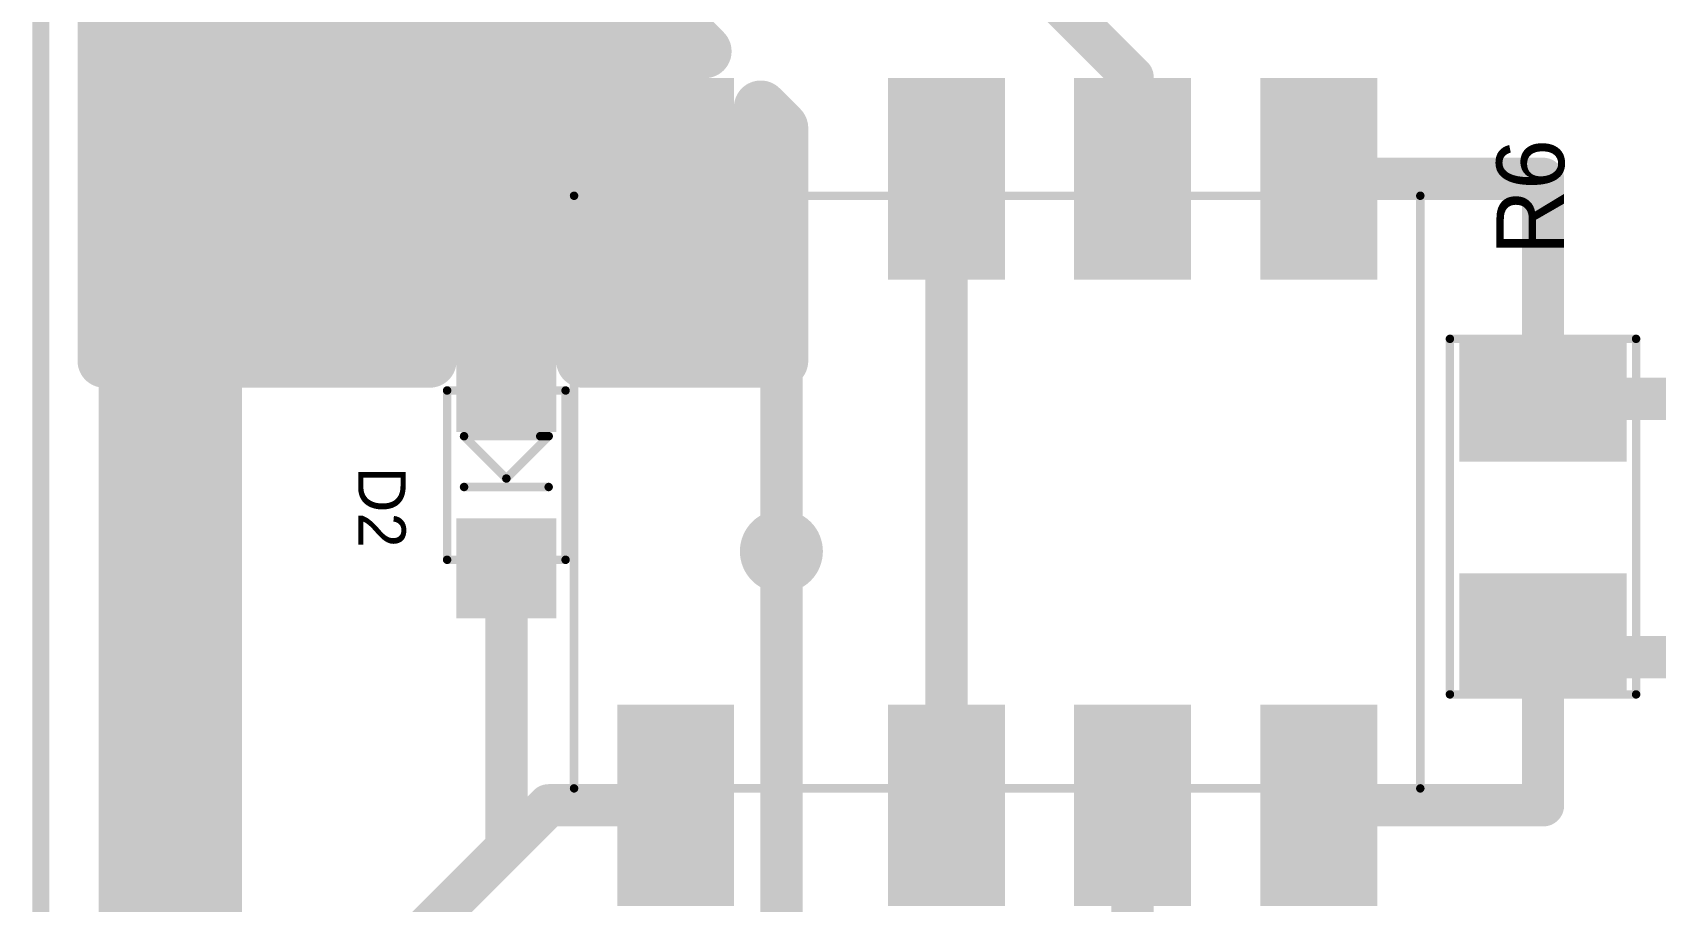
# Model space of a CAD drawing. Extents: x 416 to 470, y 213 to 332.
# Drawn here: x 416.15 to 435.33, y 304.86 to 315.13 of the extents above; entities that cross this region are included whole.
import ezdxf

# ---------------------------------------------------------------- set-up
doc = ezdxf.new("R2010")
doc.units = 0
for name, color, linetype in [('Board', 3, 'CONTINUOUS'), ('Top', 1, 'CONTINUOUS'), ('Top_Mask', 4, 'CONTINUOUS'), ('Top_Paste', 8, 'CONTINUOUS'), ('Top_Silk', 6, 'CONTINUOUS')]:
    doc.layers.add(name, color=color, linetype=linetype)

# ---------------------------------------------------------------- blocks, each defined once
blk = doc.blocks.new('UNIT_DISC')
at = {"linetype": 'CONTINUOUS', "const_width": 0.5}
blk.add_lwpolyline([(0.25, 0, 1), (-0.25, 0, 1)], format="xyb", close=True, dxfattribs=at)
blk = doc.blocks.new('SHAPE_EL_236_236_0_0_0_0')
at = {"xscale": 0.6, "yscale": 0.6, "zscale": 0.6}
blk.add_blockref('UNIT_DISC', (0, 0), dxfattribs=at)
blk = doc.blocks.new('SHAPE_EL_386_386_0_0_0_0')
at = {"xscale": 0.981, "yscale": 0.981, "zscale": 0.981}
blk.add_blockref('UNIT_DISC', (0, 0), dxfattribs=at)
blk = doc.blocks.new('0__40_41')
at = {"layer": 'Top'}
blk.add_blockref('SHAPE_EL_236_236_0_0_0_0', (0, 0), dxfattribs=at)
at = {"layer": 'Top_Mask'}
blk.add_blockref('SHAPE_EL_386_386_0_0_0_0', (0, 0), dxfattribs=at)
blk = doc.blocks.new('SOD323P_6731')
at = {"layer": 'Top_Silk', "linetype": 'CONTINUOUS', "const_width": 0.1}
for points in [[(421.05, 308.9), (421.05, 310.9)], [(421.05, 310.9), (422.45, 310.9)], [(422.45, 310.9), (422.45, 308.9)], [(422.15, 310.36), (421.25, 310.36)], [(421.25, 310.36), (421.75, 309.86)], [(421.75, 309.86), (422.25, 310.36)], [(422.25, 310.36), (422.15, 310.36)], [(422.25, 309.76), (421.25, 309.76)], [(422.45, 308.9), (421.05, 308.9)]]:
    blk.add_lwpolyline(points, dxfattribs=at)
at = {"layer": 'Top_Silk', "xscale": 0.1, "yscale": 0.1, "zscale": 0.1}
for p in [(421.05, 310.9), (421.05, 310.9), (422.45, 310.9), (422.45, 310.9), (421.25, 310.36), (421.25, 310.36), (422.15, 310.36), (422.15, 310.36), (422.25, 310.36), (422.25, 310.36), (421.25, 309.76), (421.75, 309.86), (421.75, 309.86), (422.25, 309.76), (421.05, 308.9), (421.05, 308.9), (422.45, 308.9), (422.45, 308.9)]:
    blk.add_blockref('UNIT_DISC', p, dxfattribs=at)
blk = doc.blocks.new('SHAPE_SQ_314_314_0_0_0_0')
blk.add_solid([(-0.4, -0.4), (0.4, -0.4), (-0.4, 0.4), (0.4, 0.4)])
blk = doc.blocks.new('SHAPE_SQ_464_464_0_0_0_0')
blk.add_solid([(-0.5905, -0.5905), (0.5905, -0.5905), (-0.5905, 0.5905), (0.5905, 0.5905)])
blk = doc.blocks.new('0_8x0_841')
at = {"layer": 'Top'}
blk.add_blockref('SHAPE_SQ_314_314_0_0_0_0', (0, 0), dxfattribs=at)
at = {"layer": 'Top_Mask'}
blk.add_blockref('SHAPE_SQ_464_464_0_0_0_0', (0, 0), dxfattribs=at)
at = {"layer": 'Top_Paste'}
blk.add_blockref('SHAPE_SQ_314_314_0_0_0_0', (0, 0), dxfattribs=at)
blk = doc.blocks.new('0_8x0_8265')
at = {"layer": 'Top'}
blk.add_blockref('SHAPE_SQ_314_314_0_0_0_0', (0, 0), dxfattribs=at)
at = {"layer": 'Top_Mask'}
blk.add_blockref('SHAPE_SQ_464_464_0_0_0_0', (0, 0), dxfattribs=at)
at = {"layer": 'Top_Paste'}
blk.add_blockref('SHAPE_SQ_314_314_0_0_0_0', (0, 0), dxfattribs=at)
blk = doc.blocks.new('D2')
at = {"rotation": 270}
for name, p in [('0_8x0_841', (421.75, 311)), ('0_8x0_8265', (421.75, 308.8))]:
    blk.add_blockref(name, p, dxfattribs=at)
blk.add_blockref('SOD323P_6731', (0, 0))
at = {"layer": 'Top_Silk'}
blk.add_text('D2', height=0.56, rotation=270, dxfattribs=at).set_placement((420, 310))
blk = doc.blocks.new('R_1206_8481')
at = {"layer": 'Top_Silk', "linetype": 'CONTINUOUS', "const_width": 0.1}
for points in [[(435.1, 311.51), (432.9, 311.51)], [(432.9, 311.51), (432.9, 307.31)], [(435.1, 307.31), (435.1, 311.51)], [(432.9, 307.31), (435.1, 307.31)]]:
    blk.add_lwpolyline(points, dxfattribs=at)
at = {"layer": 'Top_Silk', "xscale": 0.1, "yscale": 0.1, "zscale": 0.1}
for p in [(432.9, 311.51), (432.9, 311.51), (435.1, 311.51), (435.1, 311.51), (432.9, 307.31), (432.9, 307.31), (435.1, 307.31), (435.1, 307.31)]:
    blk.add_blockref('UNIT_DISC', p, dxfattribs=at)
blk = doc.blocks.new('SHAPE_SQ_433_629_0_0_0_0')
blk.add_solid([(-0.55, -0.8), (0.55, -0.8), (-0.55, 0.8), (0.55, 0.8)])
blk = doc.blocks.new('SHAPE_SQ_583_779_0_0_0_0')
blk.add_solid([(-0.7405, -0.9905), (0.7405, -0.9905), (-0.7405, 0.9905), (0.7405, 0.9905)])
blk = doc.blocks.new('0_9x1_6102')
at = {"layer": 'Top'}
blk.add_blockref('SHAPE_SQ_433_629_0_0_0_0', (0, 0), dxfattribs=at)
at = {"layer": 'Top_Mask'}
blk.add_blockref('SHAPE_SQ_583_779_0_0_0_0', (0, 0), dxfattribs=at)
at = {"layer": 'Top_Paste'}
blk.add_blockref('SHAPE_SQ_433_629_0_0_0_0', (0, 0), dxfattribs=at)
blk = doc.blocks.new('0_9x1_6100')
at = {"layer": 'Top'}
blk.add_blockref('SHAPE_SQ_433_629_0_0_0_0', (0, 0), dxfattribs=at)
at = {"layer": 'Top_Mask'}
blk.add_blockref('SHAPE_SQ_583_779_0_0_0_0', (0, 0), dxfattribs=at)
at = {"layer": 'Top_Paste'}
blk.add_blockref('SHAPE_SQ_433_629_0_0_0_0', (0, 0), dxfattribs=at)
blk = doc.blocks.new('R6')
blk.add_blockref('R_1206_8481', (0, 0))
at = {"rotation": 90}
for name, p in [('0_9x1_6100', (434, 310.8)), ('0_9x1_6102', (434, 308))]:
    blk.add_blockref(name, p, dxfattribs=at)
at = {"layer": 'Top_Silk'}
blk.add_text('R6', height=0.8, rotation=90, dxfattribs=at).set_placement((434.25, 312.5))
blk = doc.blocks.new('G6K_2F_8684')
at = {"layer": 'Top_Silk', "linetype": 'CONTINUOUS', "const_width": 0.1}
for points in [[(422.55, 306.2), (422.55, 313.2)], [(422.55, 313.2), (432.55, 313.2)], [(432.55, 313.2), (432.55, 306.2)], [(432.55, 306.2), (422.55, 306.2)]]:
    blk.add_lwpolyline(points, dxfattribs=at)
at = {"layer": 'Top_Silk', "xscale": 0.1, "yscale": 0.1, "zscale": 0.1}
for p in [(422.55, 313.2), (422.55, 313.2), (432.55, 313.2), (432.55, 313.2), (422.55, 306.2), (422.55, 306.2), (432.55, 306.2), (432.55, 306.2)]:
    blk.add_blockref('UNIT_DISC', p, dxfattribs=at)
blk = doc.blocks.new('SHAPE_SQ_787_393_0_0_0_0')
blk.add_solid([(-1, -0.5), (1, -0.5), (-1, 0.5), (1, 0.5)])
blk = doc.blocks.new('SHAPE_SQ_937_543_0_0_0_0')
blk.add_solid([(-1.1905, -0.6905), (1.1905, -0.6905), (-1.1905, 0.6905), (1.1905, 0.6905)])
blk = doc.blocks.new('2_0x1_0265')
at = {"layer": 'Top'}
blk.add_blockref('SHAPE_SQ_787_393_0_0_0_0', (0, 0), dxfattribs=at)
at = {"layer": 'Top_Mask'}
blk.add_blockref('SHAPE_SQ_937_543_0_0_0_0', (0, 0), dxfattribs=at)
at = {"layer": 'Top_Paste'}
blk.add_blockref('SHAPE_SQ_787_393_0_0_0_0', (0, 0), dxfattribs=at)
blk = doc.blocks.new('2_0x1_041')
at = {"layer": 'Top'}
blk.add_blockref('SHAPE_SQ_787_393_0_0_0_0', (0, 0), dxfattribs=at)
at = {"layer": 'Top_Mask'}
blk.add_blockref('SHAPE_SQ_937_543_0_0_0_0', (0, 0), dxfattribs=at)
at = {"layer": 'Top_Paste'}
blk.add_blockref('SHAPE_SQ_787_393_0_0_0_0', (0, 0), dxfattribs=at)
blk = doc.blocks.new('2_0x1_0120')
at = {"layer": 'Top'}
blk.add_blockref('SHAPE_SQ_787_393_0_0_0_0', (0, 0), dxfattribs=at)
at = {"layer": 'Top_Mask'}
blk.add_blockref('SHAPE_SQ_937_543_0_0_0_0', (0, 0), dxfattribs=at)
at = {"layer": 'Top_Paste'}
blk.add_blockref('SHAPE_SQ_787_393_0_0_0_0', (0, 0), dxfattribs=at)
blk = doc.blocks.new('2_0x1_0226')
at = {"layer": 'Top'}
blk.add_blockref('SHAPE_SQ_787_393_0_0_0_0', (0, 0), dxfattribs=at)
at = {"layer": 'Top_Mask'}
blk.add_blockref('SHAPE_SQ_937_543_0_0_0_0', (0, 0), dxfattribs=at)
at = {"layer": 'Top_Paste'}
blk.add_blockref('SHAPE_SQ_787_393_0_0_0_0', (0, 0), dxfattribs=at)
blk = doc.blocks.new('2_0x1_0102')
at = {"layer": 'Top'}
blk.add_blockref('SHAPE_SQ_787_393_0_0_0_0', (0, 0), dxfattribs=at)
at = {"layer": 'Top_Mask'}
blk.add_blockref('SHAPE_SQ_937_543_0_0_0_0', (0, 0), dxfattribs=at)
at = {"layer": 'Top_Paste'}
blk.add_blockref('SHAPE_SQ_787_393_0_0_0_0', (0, 0), dxfattribs=at)
blk = doc.blocks.new('2_0x1_0100')
at = {"layer": 'Top'}
blk.add_blockref('SHAPE_SQ_787_393_0_0_0_0', (0, 0), dxfattribs=at)
at = {"layer": 'Top_Mask'}
blk.add_blockref('SHAPE_SQ_937_543_0_0_0_0', (0, 0), dxfattribs=at)
at = {"layer": 'Top_Paste'}
blk.add_blockref('SHAPE_SQ_787_393_0_0_0_0', (0, 0), dxfattribs=at)
blk = doc.blocks.new('2_0x1_0262')
at = {"layer": 'Top'}
blk.add_blockref('SHAPE_SQ_787_393_0_0_0_0', (0, 0), dxfattribs=at)
at = {"layer": 'Top_Mask'}
blk.add_blockref('SHAPE_SQ_937_543_0_0_0_0', (0, 0), dxfattribs=at)
at = {"layer": 'Top_Paste'}
blk.add_blockref('SHAPE_SQ_787_393_0_0_0_0', (0, 0), dxfattribs=at)
blk = doc.blocks.new('RL2')
at = {"rotation": 90}
for name, p in [('2_0x1_041', (423.75, 313.4)), ('2_0x1_0120', (426.95, 313.4)), ('2_0x1_0262', (429.15, 313.4)), ('2_0x1_0100', (431.35, 313.4)), ('2_0x1_0265', (423.75, 306)), ('2_0x1_0120', (426.95, 306)), ('2_0x1_0226', (429.15, 306)), ('2_0x1_0102', (431.35, 306))]:
    blk.add_blockref(name, p, dxfattribs=at)
blk.add_blockref('G6K_2F_8684', (0, 0))
blk = doc.blocks.new('CUPOUR_L1_F0_TT45_9987')
at = {"layer": 'Top', "linetype": 'CONTINUOUS'}
for points, const_width in [([(417, 324), (417, 311.25)], 0.635), ([(424.09399, 314.90601), (422.5, 316.5)], 0.635), ([(417, 315.06), (423.94, 315.06)], 0.635), ([(422.8922, 314.7578), (423.25, 314.90601)], 0.635), ([(423.25, 314.90601), (424.09399, 314.90601)], 0.635), ([(422.74399, 314.4), (422.8922, 314.7578)], 0.635), ([(423.4405, 314.2095), (422.8922, 314.7578)], 0.381), ([(417, 314.58375), (422.8201, 314.58375)], 0.635), ([(422.74399, 312.4), (422.74399, 314.4)], 0.635), ([(425, 314), (424.75601, 314.24399)], 0.635), ([(424.75601, 314.24399), (424.75601, 312.4)], 0.635), ([(417, 314.1075), (422.74399, 314.1075)], 0.635), ([(424.75601, 314.1075), (424.8925, 314.1075)], 0.635), ([(425, 311.25), (425, 314)], 0.635), ([(417, 313.63125), (422.74399, 313.63125)], 0.635), ([(424.75601, 313.63125), (425, 313.63125)], 0.635), ([(417, 313.155), (422.74399, 313.155)], 0.635), ([(424.75601, 313.155), (425, 313.155)], 0.635), ([(417, 312.67875), (422.74399, 312.67875)], 0.635), ([(424.75601, 312.67875), (425, 312.67875)], 0.635), ([(422.8922, 312.0422), (422.74399, 312.4)], 0.635), ([(423.4405, 312.5905), (422.8922, 312.0422)], 0.381), ([(424.0595, 312.5905), (424.6078, 312.0422)], 0.381), ([(424.75601, 312.4), (424.6078, 312.0422)], 0.635), ([(417, 312.2025), (422.82579, 312.2025)], 0.635), ([(424.6742, 312.2025), (425, 312.2025)], 0.635), ([(423.25, 311.89399), (422.8922, 312.0422)], 0.635), ([(424.6078, 312.0422), (424.25, 311.89399)], 0.635), ([(420.84399, 311.4), (420.9922, 311.7578)], 0.635), ([(420.9922, 311.7578), (421.35, 311.90601)], 0.635), ([(421.35, 311.90601), (422.15, 311.90601)], 0.635), ([(422.15, 311.90601), (422.5078, 311.7578)], 0.635), ([(422.5078, 311.7578), (422.65601, 311.4)], 0.635), ([(424.25, 311.89399), (423.25, 311.89399)], 0.635), ([(417, 311.72625), (420.97913, 311.72625)], 0.635), ([(421.5405, 311.2095), (420.9922, 311.7578)], 0.381), ([(421.9595, 311.2095), (422.5078, 311.7578)], 0.381), ([(422.52086, 311.72625), (425, 311.72625)], 0.635), ([(420.84399, 311.25), (420.84399, 311.4)], 0.635), ([(422.65601, 311.4), (422.65601, 311.25)], 0.635), ([(417, 311.25), (420.84399, 311.25)], 0.635), ([(417, 311.25), (420.84399, 311.25)], 0.635), ([(422.65601, 311.25), (425, 311.25)], 0.635), ([(422.65601, 311.25), (425, 311.25)], 0.635)]:
    blk.add_lwpolyline(points, dxfattribs=dict(at, const_width=const_width))
at = {"layer": 'Top'}
for p, xscale, yscale, zscale in [((417, 315.06), 0.635, 0.635, 0.635), ((423.94, 315.06), 0.635, 0.635, 0.635), ((423.25, 314.90601), 0.635, 0.635, 0.635), ((423.25, 314.90601), 0.635, 0.635, 0.635), ((424.09399, 314.90601), 0.635, 0.635, 0.635), ((424.09399, 314.90601), 0.635, 0.635, 0.635), ((422.8922, 314.7578), 0.635, 0.635, 0.635), ((422.8922, 314.7578), 0.635, 0.635, 0.635), ((422.8922, 314.7578), 0.381, 0.381, 0.381), ((417, 314.58375), 0.635, 0.635, 0.635), ((422.8201, 314.58375), 0.635, 0.635, 0.635), ((422.74399, 314.4), 0.635, 0.635, 0.635), ((422.74399, 314.4), 0.635, 0.635, 0.635), ((424.75601, 314.24399), 0.635, 0.635, 0.635), ((424.75601, 314.24399), 0.635, 0.635, 0.635), ((417, 314.1075), 0.635, 0.635, 0.635), ((422.74399, 314.1075), 0.635, 0.635, 0.635), ((423.4405, 314.2095), 0.381, 0.381, 0.381), ((424.75601, 314.1075), 0.635, 0.635, 0.635), ((424.8925, 314.1075), 0.635, 0.635, 0.635), ((425, 314), 0.635, 0.635, 0.635), ((425, 314), 0.635, 0.635, 0.635), ((417, 313.63125), 0.635, 0.635, 0.635), ((422.74399, 313.63125), 0.635, 0.635, 0.635), ((424.75601, 313.63125), 0.635, 0.635, 0.635), ((425, 313.63125), 0.635, 0.635, 0.635), ((417, 313.155), 0.635, 0.635, 0.635), ((422.74399, 313.155), 0.635, 0.635, 0.635), ((424.75601, 313.155), 0.635, 0.635, 0.635), ((425, 313.155), 0.635, 0.635, 0.635), ((417, 312.67875), 0.635, 0.635, 0.635), ((422.74399, 312.67875), 0.635, 0.635, 0.635), ((424.75601, 312.67875), 0.635, 0.635, 0.635), ((425, 312.67875), 0.635, 0.635, 0.635), ((422.74399, 312.4), 0.635, 0.635, 0.635), ((422.74399, 312.4), 0.635, 0.635, 0.635), ((423.4405, 312.5905), 0.381, 0.381, 0.381), ((424.0595, 312.5905), 0.381, 0.381, 0.381), ((424.75601, 312.4), 0.635, 0.635, 0.635), ((424.75601, 312.4), 0.635, 0.635, 0.635), ((417, 312.2025), 0.635, 0.635, 0.635), ((422.82579, 312.2025), 0.635, 0.635, 0.635), ((424.6742, 312.2025), 0.635, 0.635, 0.635), ((425, 312.2025), 0.635, 0.635, 0.635), ((422.8922, 312.0422), 0.635, 0.635, 0.635), ((422.8922, 312.0422), 0.635, 0.635, 0.635), ((424.6078, 312.0422), 0.635, 0.635, 0.635), ((424.6078, 312.0422), 0.635, 0.635, 0.635), ((420.9922, 311.7578), 0.635, 0.635, 0.635), ((420.9922, 311.7578), 0.635, 0.635, 0.635), ((421.35, 311.90601), 0.635, 0.635, 0.635), ((421.35, 311.90601), 0.635, 0.635, 0.635), ((422.15, 311.90601), 0.635, 0.635, 0.635), ((422.15, 311.90601), 0.635, 0.635, 0.635), ((422.5078, 311.7578), 0.635, 0.635, 0.635), ((422.5078, 311.7578), 0.635, 0.635, 0.635), ((422.8922, 312.0422), 0.381, 0.381, 0.381), ((423.25, 311.89399), 0.635, 0.635, 0.635), ((423.25, 311.89399), 0.635, 0.635, 0.635), ((424.25, 311.89399), 0.635, 0.635, 0.635), ((424.25, 311.89399), 0.635, 0.635, 0.635), ((424.6078, 312.0422), 0.381, 0.381, 0.381), ((417, 311.72625), 0.635, 0.635, 0.635), ((420.97913, 311.72625), 0.635, 0.635, 0.635), ((420.9922, 311.7578), 0.381, 0.381, 0.381), ((422.52086, 311.72625), 0.635, 0.635, 0.635), ((422.5078, 311.7578), 0.381, 0.381, 0.381), ((425, 311.72625), 0.635, 0.635, 0.635), ((420.84399, 311.4), 0.635, 0.635, 0.635), ((420.84399, 311.4), 0.635, 0.635, 0.635), ((422.65601, 311.4), 0.635, 0.635, 0.635), ((422.65601, 311.4), 0.635, 0.635, 0.635), ((417, 311.25), 0.635, 0.635, 0.635), ((417, 311.25), 0.635, 0.635, 0.635), ((417, 311.25), 0.635, 0.635, 0.635), ((420.84399, 311.25), 0.635, 0.635, 0.635), ((420.84399, 311.25), 0.635, 0.635, 0.635), ((420.84399, 311.25), 0.635, 0.635, 0.635), ((422.65601, 311.25), 0.635, 0.635, 0.635), ((422.65601, 311.25), 0.635, 0.635, 0.635), ((422.65601, 311.25), 0.635, 0.635, 0.635), ((425, 311.25), 0.635, 0.635, 0.635), ((425, 311.25), 0.635, 0.635, 0.635), ((425, 311.25), 0.635, 0.635, 0.635), ((421.5405, 311.2095), 0.381, 0.381, 0.381), ((421.9595, 311.2095), 0.381, 0.381, 0.381)]:
    blk.add_blockref('UNIT_DISC', p, dxfattribs=dict(at, xscale=xscale, yscale=yscale, zscale=zscale))
blk = doc.blocks.new('CUPOUR_L1_F0_TT45_10245')
at = {"layer": 'Top', "linetype": 'CONTINUOUS', "const_width": 0.635}
for points in [[(417.25, 311.25), (417.25, 215.75)], [(418.25, 311.25), (417.25, 311.25)], [(418.25, 273), (418.25, 311.25)], [(417.25, 311), (418.25, 311)], [(417.25, 310.52375), (418.25, 310.52375)], [(417.25, 310.0475), (418.25, 310.0475)], [(417.25, 309.57125), (418.25, 309.57125)], [(417.25, 309.095), (418.25, 309.095)], [(417.25, 308.61875), (418.25, 308.61875)], [(417.25, 308.1425), (418.25, 308.1425)], [(417.25, 307.66625), (418.25, 307.66625)], [(417.25, 307.19), (418.25, 307.19)], [(417.25, 306.71375), (418.25, 306.71375)], [(417.25, 306.2375), (418.25, 306.2375)], [(417.25, 305.76125), (418.25, 305.76125)], [(417.25, 305.285), (418.25, 305.285)], [(417.25, 304.80875), (418.25, 304.80875)]]:
    blk.add_lwpolyline(points, dxfattribs=at)
at = {"layer": 'Top', "xscale": 0.635, "yscale": 0.635, "zscale": 0.635}
for p in [(417.25, 311.25), (417.25, 311.25), (418.25, 311.25), (418.25, 311.25), (417.25, 311), (418.25, 311), (417.25, 310.52375), (418.25, 310.52375), (417.25, 310.0475), (418.25, 310.0475), (417.25, 309.57125), (418.25, 309.57125), (417.25, 309.095), (418.25, 309.095), (417.25, 308.61875), (418.25, 308.61875), (417.25, 308.1425), (418.25, 308.1425), (417.25, 307.66625), (418.25, 307.66625), (417.25, 307.19), (418.25, 307.19), (417.25, 306.71375), (418.25, 306.71375), (417.25, 306.2375), (418.25, 306.2375), (417.25, 305.76125), (418.25, 305.76125), (417.25, 305.285), (418.25, 305.285), (417.25, 304.80875), (418.25, 304.80875)]:
    blk.add_blockref('UNIT_DISC', p, dxfattribs=at)

msp = doc.modelspace()

# ---------------------------------------------------------------- linework, layer by layer
at = {"layer": 'Board', "linetype": 'CONTINUOUS', "const_width": 0.2}
msp.add_lwpolyline([(416.25, 215), (416.25, 324.5)], dxfattribs=at)
at = {"layer": 'Top', "linetype": 'CONTINUOUS', "const_width": 0.5}
for points in [[(422, 312.75), (422, 315.5)], [(428.25, 315.5), (429.15, 314.6)], [(429.15, 313.4), (429.15, 314.6)], [(423.75, 313.4), (423.6, 313.25)], [(423.75, 313.4), (424.9, 313.4)], [(424.9, 313.4), (425, 313.5)], [(425, 309), (425, 313.5)], [(426.95, 313.4), (426.95, 306)], [(431.35, 313.4), (434, 313.4)], [(434, 313.4), (434, 310.8)], [(422.5, 313.25), (422, 312.75)], [(423.6, 313.25), (422.5, 313.25)], [(422, 311.25), (422, 312.75)], [(422, 311.25), (421.75, 311)], [(434, 310.8), (435.95, 310.8)], [(425, 302.75), (425, 309)], [(421.75, 305.5), (421.75, 308.8)], [(434, 307.75), (434, 308)], [(434, 307.75), (434, 308)], [(434, 306), (434, 307.75)], [(434, 307.75), (436.25, 307.75)], [(422.25, 306), (421.75, 305.5)], [(423.75, 306), (422.25, 306)], [(429.15, 306), (429.15, 302.9)], [(431.35, 306), (434, 306)], [(421.75, 305.5), (419.25, 303)]]:
    msp.add_lwpolyline(points, dxfattribs=at)
at = {"layer": 'Top_Silk', "linetype": 'CONTINUOUS', "const_width": 0.25}
msp.add_lwpolyline([(418.5, 215), (418.5, 324.5)], dxfattribs=at)

# ---------------------------------------------------------------- block references
for name, p in [('CUPOUR_L1_F0_TT45_9987', (0, 0)), ('RL2', (0, 0)), ('0__40_41', (417.75, 313.5)), ('R6', (0, 0)), ('CUPOUR_L1_F0_TT45_10245', (0, 0)), ('D2', (0, 0)), ('0__40_41', (417.75, 309)), ('0__40_41', (425, 309)), ('0__40_41', (417.75, 306))]:
    msp.add_blockref(name, p)
at = {"layer": 'Top', "xscale": 0.5, "yscale": 0.5, "zscale": 0.5}
for p in [(429.15, 314.6), (429.15, 314.6), (423.75, 313.4), (423.75, 313.4), (424.9, 313.4), (424.9, 313.4), (425, 313.5), (425, 313.5), (426.95, 313.4), (429.15, 313.4), (431.35, 313.4), (434, 313.4), (434, 313.4), (422.5, 313.25), (422.5, 313.25), (423.6, 313.25), (423.6, 313.25), (422, 312.75), (422, 312.75), (422, 312.75), (422, 311.25), (422, 311.25), (421.75, 311), (434, 310.8), (434, 310.8), (425, 309), (425, 309), (421.75, 308.8), (434, 308), (434, 308), (434, 307.75), (434, 307.75), (434, 307.75), (434, 307.75), (422.25, 306), (422.25, 306), (423.75, 306), (426.95, 306), (429.15, 306), (431.35, 306), (434, 306), (434, 306), (421.75, 305.5), (421.75, 305.5), (421.75, 305.5)]:
    msp.add_blockref('UNIT_DISC', p, dxfattribs=at)

doc.saveas('drawing.dxf')
